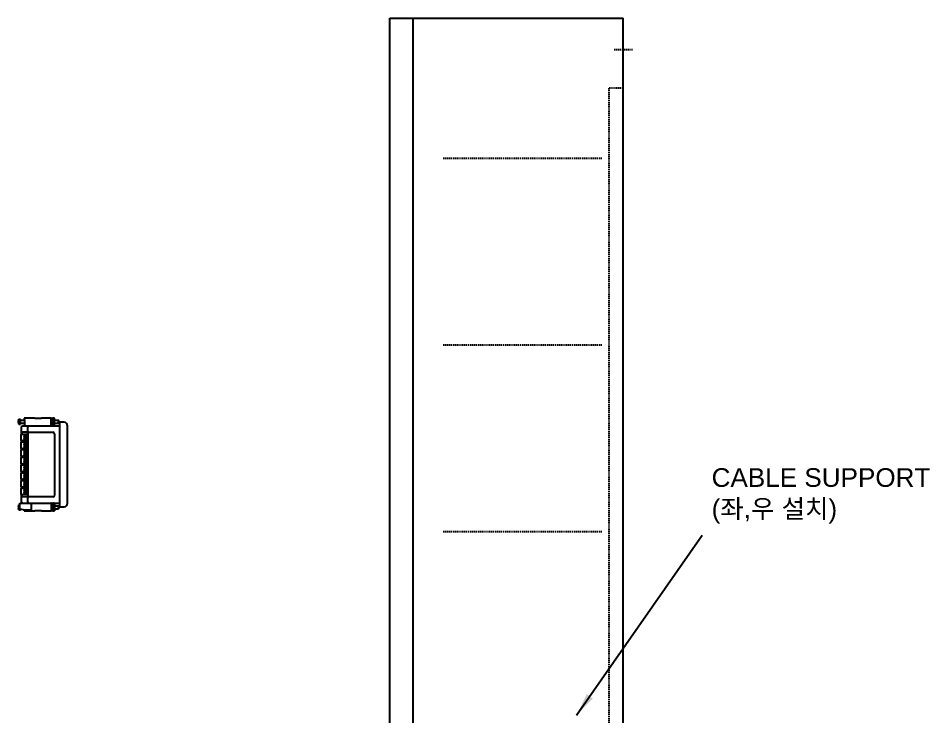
# Model space of a CAD drawing. Header units: millimetres. Extents: x 60229 to 91621, y 21923 to 36546.
# Drawn here: x 68374 to 69557, y 35640 to 36546 of the extents above; entities that cross this region are included whole.
import ezdxf

# ---------------------------------------------------------------- set-up
doc = ezdxf.new("R2010")
doc.units = ezdxf.units.MM
doc.linetypes.add('HIDDEN', pattern=[2.5, 1.5, -1])
doc.styles.add('ROMANS', font='romans.shx', dxfattribs={"bigfont": 'fhg.shx'})
doc.styles.get("Standard").update_dxf_attribs({"font": 'arial.ttf'})
doc.dimstyles.get("Standard").update_dxf_attribs({"dimtxt": 0.18, "dimasz": 0.18, "dimexe": 0.18, "dimexo": 0.0625, "dimgap": 0.09, "dimtad": 0, "dimtih": 1, "dimtoh": 1, "dimdec": 4, "dimzin": 0, "dimdsep": 46, "dimtxsty": 'Standard', "dimcen": 0.09, "dimadec": 0, "dimazin": 0, "dimtfac": 1, "dimtdec": 4, "dimtofl": 0, "dimtmove": 0, "dimatfit": 3, "dimfxl": 1, "dimtolj": 1, "dimtzin": 0, "dimarcsym": 0})

# ---------------------------------------------------------------- blocks, each defined once
blk = doc.blocks.new('DMLS')
for p, q in [((-20.1, 0), (-22.1, 0)), ((-22.1, 0), (-22.1, -2)), ((-16.1, 0), (-20.1, 0)), ((-8.6, 0), (-16.1, 0)), ((-8.6, 0), (-6.3, 0)), ((-6.3, 0), (-2.3, 0)), ((-2.3, 0), (0, 0)), ((12.5, 0), (0, 0)), ((12.9, 0), (12.5, 0)), ((12.9, 0), (14.9, 0)), ((12.9, -9.5), (12.9, 0)), ((15.6, 0), (14.9, 0)), ((14.9, -9.5), (14.9, 0)), ((16.3, 0), (15.6, 0)), ((16.9, 0), (16.3, 0)), ((16.9, -9.5), (16.9, 0)), ((-30, -3.7), (-29.9, -3.7)), ((-30, -4.8), (-29.6, -4.8)), ((-30, -5.3), (-29.1, -5.3)), ((-29.1, -5.2), (-29.1, -1.2)), ((-29.1, -1.2), (-27.1, -1.2)), ((-29.1, -6.3), (-29.1, -5.2)), ((-29.1, -7.8), (-29.1, -6.3)), ((-29.1, -7.8), (-27.1, -7.8)), ((-27.1, -7.8), (-27.1, -1.2)), ((-27.1, -2.5), (-22, -2.5)), ((-27.1, -6.5), (-21.7, -6.5)), ((-18.7, -10), (-24.1, -10)), ((-21.7, -4.5), (-21.7, -9.5)), ((-16.1, -10), (-18.7, -10)), ((23.9, -10), (-16.1, -10)), ((16.9, -2.5), (22.4, -2.5)), ((16.9, -6.5), (22.4, -6.5)), ((22.4, -6.5), (22.4, -2.5)), ((22.9, -3), (22.4, -2.5)), ((22.9, -6), (22.4, -6.5)), ((22.9, -6), (22.9, -3)), ((28.9, -5), (23.9, -5)), ((23.9, -10), (23.9, -5)), ((23.9, -110), (23.9, -10)), ((33.9, -110), (33.9, -10)), ((-26.1, -12), (-26.1, -18)), ((-26.1, -18), (-26.1, -21)), ((-26.1, -18), (-24.1, -18)), ((-24.1, -21), (-26.1, -21)), ((-26.1, -29), (-26.1, -21)), ((-18.1, -18), (-24.1, -18)), ((-18.1, -21), (-24.1, -21)), ((-21.7, -22.1), (-21.7, -22.1)), ((-21.7, -27.9), (-21.7, -22.1)), ((-21.7, -22.1), (-20.7, -22.1)), ((-20.7, -27.9), (-20.7, -22.1)), ((-20.7, -22.7), (-20.7, -23.4)), ((-20.7, -23.5), (-20.6, -23.5)), ((-20.6, -21.6), (-20.2, -21.6)), ((-20.6, -21.7), (-20.6, -21.6)), ((-20.2, -21.7), (-20.6, -21.7)), ((-20.6, -21.7), (-20.6, -22.7)), ((-20.4, -21.6), (-19.2, -21.6)), ((-20.2, -21.6), (-20.2, -21.7)), ((-20.2, -22.7), (-20.2, -24.5)), ((-19.1, -21.5), (-18.1, -21.5)), ((-19.1, -21.5), (-19.1, -28.5)), ((-18.1, -12), (-18.1, -17)), ((-18.1, -17), (-18.1, -17)), ((-18.1, -17), (-18.1, -103)), ((-16.1, -18), (-17.1, -18)), ((-17.1, -102), (-17.1, -18)), ((-16.1, -18), (14.9, -18)), ((16.9, -20), (16.9, -100)), ((-26.1, -29), (-26.1, -31)), ((-26.1, -29), (-24.1, -29)), ((-24.1, -31), (-26.1, -31)), ((-26.1, -39), (-26.1, -31)), ((-18.1, -29), (-24.1, -29)), ((-18.1, -31), (-24.1, -31)), ((-22.6, -24.5), (-22.4, -24.5)), ((-22.6, -24.5), (-22.4, -24.5)), ((-22.6, -25.5), (-22.6, -25.5)), ((-22.6, -34.5), (-22.4, -34.5)), ((-22.6, -34.5), (-22.4, -34.5)), ((-22.6, -35.5), (-22.6, -35.5)), ((-21.7, -27.9), (-21.7, -27.9)), ((-21.7, -27.9), (-20.7, -27.9)), ((-21.7, -32.1), (-21.7, -32.1)), ((-21.7, -37.9), (-21.7, -32.1)), ((-21.7, -32.1), (-20.7, -32.1)), ((-20.7, -26.5), (-20.6, -26.5)), ((-20.7, -26.6), (-20.7, -27.3)), ((-20.7, -37.9), (-20.7, -32.1)), ((-20.7, -32.7), (-20.7, -33.4)), ((-20.7, -33.5), (-20.6, -33.5)), ((-20.6, -27.4), (-20.6, -28.4)), ((-20.6, -31.6), (-20.2, -31.6)), ((-20.6, -31.7), (-20.6, -31.6)), ((-20.2, -31.7), (-20.6, -31.7)), ((-20.6, -31.7), (-20.6, -32.7)), ((-20.4, -25.5), (-20.4, -24.5)), ((-20.4, -25.5), (-20.2, -25.5)), ((-19.2, -28.4), (-20.4, -28.4)), ((-20.4, -31.6), (-19.2, -31.6)), ((-20.4, -35.5), (-20.4, -34.5)), ((-20.2, -24.5), (-20.2, -25.5)), ((-20.2, -25.5), (-20.2, -27.4)), ((-20.2, -31.6), (-20.2, -31.7)), ((-20.2, -32.7), (-20.2, -34.5)), ((-20.2, -34.5), (-20.2, -35.5)), ((-19.1, -28.5), (-19.1, -28.5)), ((-18.1, -28.5), (-19.1, -28.5)), ((-19.1, -28.5), (-18.1, -28.5)), ((-19.1, -31.5), (-18.1, -31.5)), ((-19.1, -31.5), (-19.1, -38.5)), ((-26.1, -39), (-26.1, -41)), ((-26.1, -39), (-24.1, -39)), ((-24.1, -41), (-26.1, -41)), ((-26.1, -49), (-26.1, -41)), ((-18.1, -39), (-24.1, -39)), ((-18.1, -41), (-24.1, -41)), ((-22.6, -44.5), (-22.4, -44.5)), ((-22.6, -44.5), (-22.4, -44.5)), ((-22.6, -45.5), (-22.6, -45.5)), ((-21.7, -37.9), (-21.7, -37.9)), ((-21.7, -37.9), (-20.7, -37.9)), ((-21.7, -42.1), (-21.7, -42.1)), ((-21.7, -47.9), (-21.7, -42.1)), ((-21.7, -42.1), (-20.7, -42.1)), ((-20.7, -36.5), (-20.6, -36.5)), ((-20.7, -36.6), (-20.7, -37.3)), ((-20.7, -47.9), (-20.7, -42.1)), ((-20.7, -42.7), (-20.7, -43.4)), ((-20.7, -43.5), (-20.6, -43.5)), ((-20.7, -46.5), (-20.6, -46.5)), ((-20.7, -46.6), (-20.7, -47.3)), ((-20.6, -37.4), (-20.6, -38.4)), ((-20.6, -41.6), (-20.2, -41.6)), ((-20.6, -41.7), (-20.6, -41.6)), ((-20.2, -41.7), (-20.6, -41.7)), ((-20.6, -41.7), (-20.6, -42.7)), ((-20.4, -35.5), (-20.2, -35.5)), ((-19.2, -38.4), (-20.4, -38.4)), ((-20.4, -41.6), (-19.2, -41.6)), ((-20.4, -45.5), (-20.4, -44.5)), ((-20.4, -45.5), (-20.2, -45.5)), ((-20.2, -35.5), (-20.2, -37.4)), ((-20.2, -41.6), (-20.2, -41.7)), ((-20.2, -42.7), (-20.2, -44.5)), ((-20.2, -44.5), (-20.2, -45.5)), ((-20.2, -45.5), (-20.2, -47.4)), ((-19.1, -38.5), (-19.1, -38.5)), ((-18.1, -38.5), (-19.1, -38.5)), ((-19.1, -38.5), (-18.1, -38.5)), ((-19.1, -41.5), (-18.1, -41.5)), ((-19.1, -41.5), (-19.1, -48.5)), ((-26.1, -49), (-26.1, -51)), ((-26.1, -49), (-24.1, -49)), ((-24.1, -51), (-26.1, -51)), ((-26.1, -59), (-26.1, -51)), ((-26.1, -59), (-26.1, -61)), ((-26.1, -59), (-24.1, -59)), ((-18.1, -49), (-24.1, -49)), ((-18.1, -51), (-24.1, -51)), ((-18.1, -59), (-24.1, -59)), ((-22.6, -54.5), (-22.4, -54.5)), ((-22.6, -54.5), (-22.4, -54.5)), ((-22.6, -55.5), (-22.6, -55.5)), ((-21.7, -47.9), (-21.7, -47.9)), ((-21.7, -47.9), (-20.7, -47.9)), ((-21.7, -52.1), (-21.7, -52.1)), ((-21.7, -57.9), (-21.7, -52.1)), ((-21.7, -52.1), (-20.7, -52.1)), ((-21.7, -57.9), (-21.7, -57.9)), ((-21.7, -57.9), (-20.7, -57.9)), ((-20.7, -57.9), (-20.7, -52.1)), ((-20.7, -52.7), (-20.7, -53.4)), ((-20.7, -53.5), (-20.6, -53.5)), ((-20.7, -56.5), (-20.6, -56.5)), ((-20.7, -56.6), (-20.7, -57.3)), ((-20.6, -47.4), (-20.6, -48.4)), ((-20.6, -51.6), (-20.2, -51.6)), ((-20.6, -51.7), (-20.6, -51.6)), ((-20.2, -51.7), (-20.6, -51.7)), ((-20.6, -51.7), (-20.6, -52.7)), ((-20.6, -57.4), (-20.6, -58.4)), ((-19.2, -48.4), (-20.4, -48.4)), ((-20.4, -51.6), (-19.2, -51.6)), ((-20.4, -55.5), (-20.4, -54.5)), ((-20.4, -55.5), (-20.2, -55.5)), ((-19.2, -58.4), (-20.4, -58.4)), ((-20.2, -51.6), (-20.2, -51.7)), ((-20.2, -52.7), (-20.2, -54.5)), ((-20.2, -54.5), (-20.2, -55.5)), ((-20.2, -55.5), (-20.2, -57.4)), ((-19.1, -48.5), (-19.1, -48.5)), ((-18.1, -48.5), (-19.1, -48.5)), ((-19.1, -48.5), (-18.1, -48.5)), ((-19.1, -51.5), (-18.1, -51.5)), ((-19.1, -51.5), (-19.1, -58.5)), ((-19.1, -58.5), (-19.1, -58.5)), ((-18.1, -58.5), (-19.1, -58.5)), ((-19.1, -58.5), (-18.1, -58.5)), ((-24.1, -61), (-26.1, -61)), ((-26.1, -69), (-26.1, -61)), ((-26.1, -69), (-26.1, -71)), ((-26.1, -69), (-24.1, -69)), ((-24.1, -71), (-26.1, -71)), ((-26.1, -79), (-26.1, -71)), ((-18.1, -61), (-24.1, -61)), ((-18.1, -69), (-24.1, -69)), ((-18.1, -71), (-24.1, -71)), ((-22.6, -64.5), (-22.4, -64.5)), ((-22.6, -64.5), (-22.4, -64.5)), ((-22.6, -65.5), (-22.6, -65.5)), ((-21.7, -62.1), (-21.7, -62.1)), ((-21.7, -67.9), (-21.7, -62.1)), ((-21.7, -62.1), (-20.7, -62.1)), ((-21.7, -67.9), (-21.7, -67.9)), ((-21.7, -67.9), (-20.7, -67.9)), ((-20.7, -67.9), (-20.7, -62.1)), ((-20.7, -62.7), (-20.7, -63.4)), ((-20.7, -63.5), (-20.6, -63.5)), ((-20.7, -66.5), (-20.6, -66.5)), ((-20.7, -66.6), (-20.7, -67.3)), ((-20.6, -61.6), (-20.2, -61.6)), ((-20.6, -61.7), (-20.6, -61.6)), ((-20.2, -61.7), (-20.6, -61.7)), ((-20.6, -61.7), (-20.6, -62.7)), ((-20.6, -67.4), (-20.6, -68.4)), ((-20.4, -61.6), (-19.2, -61.6)), ((-20.4, -65.5), (-20.4, -64.5)), ((-20.4, -65.5), (-20.2, -65.5)), ((-19.2, -68.4), (-20.4, -68.4)), ((-20.2, -61.6), (-20.2, -61.7)), ((-20.2, -62.7), (-20.2, -64.5)), ((-20.2, -64.5), (-20.2, -65.5)), ((-20.2, -65.5), (-20.2, -67.4)), ((-19.1, -61.5), (-18.1, -61.5)), ((-19.1, -61.5), (-19.1, -68.5)), ((-19.1, -68.5), (-19.1, -68.5)), ((-18.1, -68.5), (-19.1, -68.5)), ((-19.1, -68.5), (-18.1, -68.5)), ((-26.1, -79), (-26.1, -81)), ((-26.1, -79), (-24.1, -79)), ((-24.1, -81), (-26.1, -81)), ((-26.1, -89), (-26.1, -81)), ((-18.1, -79), (-24.1, -79)), ((-18.1, -81), (-24.1, -81)), ((-22.6, -74.5), (-22.4, -74.5)), ((-22.6, -74.5), (-22.4, -74.5)), ((-22.6, -75.5), (-22.6, -75.5)), ((-21.7, -72.1), (-21.7, -72.1)), ((-21.7, -77.9), (-21.7, -72.1)), ((-21.7, -72.1), (-20.7, -72.1)), ((-21.7, -77.9), (-21.7, -77.9)), ((-21.7, -77.9), (-20.7, -77.9)), ((-21.7, -82.1), (-21.7, -82.1)), ((-21.7, -87.9), (-21.7, -82.1)), ((-21.7, -82.1), (-20.7, -82.1)), ((-20.7, -77.9), (-20.7, -72.1)), ((-20.7, -72.7), (-20.7, -73.4)), ((-20.7, -73.5), (-20.6, -73.5)), ((-20.7, -76.5), (-20.6, -76.5)), ((-20.7, -76.6), (-20.7, -77.3)), ((-20.7, -87.9), (-20.7, -82.1)), ((-20.7, -82.7), (-20.7, -83.4)), ((-20.6, -71.6), (-20.2, -71.6)), ((-20.6, -71.7), (-20.6, -71.6)), ((-20.2, -71.7), (-20.6, -71.7)), ((-20.6, -71.7), (-20.6, -72.7)), ((-20.6, -77.4), (-20.6, -78.4)), ((-20.6, -81.6), (-20.2, -81.6)), ((-20.6, -81.7), (-20.6, -81.6)), ((-20.2, -81.7), (-20.6, -81.7)), ((-20.6, -81.7), (-20.6, -82.7)), ((-20.4, -71.6), (-19.2, -71.6)), ((-20.4, -75.5), (-20.4, -74.5)), ((-20.4, -75.5), (-20.2, -75.5)), ((-19.2, -78.4), (-20.4, -78.4)), ((-20.4, -81.6), (-19.2, -81.6)), ((-20.2, -71.6), (-20.2, -71.7)), ((-20.2, -72.7), (-20.2, -74.5)), ((-20.2, -74.5), (-20.2, -75.5)), ((-20.2, -75.5), (-20.2, -77.4)), ((-20.2, -81.6), (-20.2, -81.7)), ((-20.2, -82.7), (-20.2, -84.5)), ((-19.1, -71.5), (-18.1, -71.5)), ((-19.1, -71.5), (-19.1, -78.5)), ((-19.1, -78.5), (-19.1, -78.5)), ((-18.1, -78.5), (-19.1, -78.5)), ((-19.1, -78.5), (-18.1, -78.5)), ((-19.1, -81.5), (-18.1, -81.5)), ((-19.1, -81.5), (-19.1, -88.5)), ((-26.1, -89), (-24.1, -89)), ((-26.1, -89), (-26.1, -91)), ((-24.1, -91), (-26.1, -91)), ((-26.1, -99), (-26.1, -91)), ((-18.1, -89), (-24.1, -89)), ((-18.1, -91), (-24.1, -91)), ((-22.6, -84.5), (-22.4, -84.5)), ((-22.6, -84.5), (-22.4, -84.5)), ((-22.6, -85.5), (-22.6, -85.5)), ((-22.6, -94.5), (-22.4, -94.5)), ((-22.6, -94.5), (-22.4, -94.5)), ((-21.7, -87.9), (-21.7, -87.9)), ((-21.7, -87.9), (-20.7, -87.9)), ((-21.7, -92.1), (-21.7, -92.1)), ((-21.7, -97.9), (-21.7, -92.1)), ((-21.7, -92.1), (-20.7, -92.1)), ((-20.7, -83.5), (-20.6, -83.5)), ((-20.7, -86.5), (-20.6, -86.5)), ((-20.7, -86.6), (-20.7, -87.3)), ((-20.7, -97.9), (-20.7, -92.1)), ((-20.7, -92.7), (-20.7, -93.4)), ((-20.7, -93.5), (-20.6, -93.5)), ((-20.6, -87.4), (-20.6, -88.4)), ((-20.6, -91.6), (-20.2, -91.6)), ((-20.6, -91.7), (-20.6, -91.6)), ((-20.2, -91.7), (-20.6, -91.7)), ((-20.6, -91.7), (-20.6, -92.7)), ((-20.4, -85.5), (-20.4, -84.5)), ((-20.4, -85.5), (-20.2, -85.5)), ((-19.2, -88.4), (-20.4, -88.4)), ((-20.4, -91.6), (-19.2, -91.6)), ((-20.4, -95.5), (-20.4, -94.5)), ((-20.2, -84.5), (-20.2, -85.5)), ((-20.2, -85.5), (-20.2, -87.4)), ((-20.2, -91.6), (-20.2, -91.7)), ((-20.2, -92.7), (-20.2, -94.5)), ((-20.2, -94.5), (-20.2, -95.5)), ((-19.1, -88.5), (-19.1, -88.5)), ((-18.1, -88.5), (-19.1, -88.5)), ((-19.1, -88.5), (-18.1, -88.5)), ((-19.1, -91.5), (-18.1, -91.5)), ((-19.1, -91.5), (-19.1, -98.5)), ((-26.1, -99), (-24.1, -99)), ((-26.1, -99), (-26.1, -102)), ((-26.1, -102), (-26.1, -108)), ((-24.1, -102), (-26.1, -102)), ((-18.1, -99), (-24.1, -99)), ((-18.1, -102), (-24.1, -102)), ((-22.6, -95.5), (-22.6, -95.5)), ((-21.7, -97.9), (-21.7, -97.9)), ((-21.7, -97.9), (-20.7, -97.9)), ((-20.7, -96.5), (-20.6, -96.5)), ((-20.7, -96.6), (-20.7, -97.3)), ((-20.6, -97.4), (-20.6, -98.4)), ((-20.4, -95.5), (-20.2, -95.5)), ((-19.2, -98.4), (-20.4, -98.4)), ((-20.2, -95.5), (-20.2, -97.4)), ((-19.1, -98.5), (-19.1, -98.5)), ((-18.1, -98.5), (-19.1, -98.5)), ((-19.1, -98.5), (-18.1, -98.5)), ((-18.1, -103), (-18.1, -108)), ((-18.1, -103), (-18.1, -103)), ((-17.1, -102), (-16.1, -102)), ((14.9, -102), (-16.1, -102)), ((-30, -114.9), (-29.7, -114.9)), ((-30, -114.9), (-29.7, -114.9)), ((-30, -116.1), (-30, -116.1)), ((-29.1, -112.3), (-29.1, -112.2)), ((-29.1, -112.2), (-28.1, -112.2)), ((-29.1, -118.7), (-29.1, -112.3)), ((-28.1, -110), (-24.1, -110)), ((-28.1, -119), (-28.1, -110)), ((-27.1, -118), (-27.1, -119)), ((-23.1, -118.7), (-27.1, -118)), ((-24.1, -110), (-16.1, -110)), ((-16.1, -110), (23.9, -110)), ((-13.1, -110), (-13.1, -119)), ((12.9, -110.5), (12.9, -120)), ((14.9, -110.5), (14.9, -120)), ((16.9, -110.5), (16.9, -120)), ((16.9, -113.5), (22.4, -113.5)), ((16.9, -117.5), (22.4, -117.5)), ((22.4, -117.5), (22.4, -113.5)), ((22.9, -114), (22.4, -113.5)), ((22.9, -117), (22.4, -117.5)), ((22.9, -117), (22.9, -114)), ((23.9, -115), (23.9, -110)), ((23.9, -115), (28.9, -115)), ((-29.1, -118.8), (-29.1, -118.7)), ((-29.1, -118.8), (-28.1, -118.8)), ((-27.1, -119), (-28.1, -119)), ((-23.1, -119), (-23.1, -118.7)), ((-13.1, -119), (-23.1, -119)), ((-22.1, -120), (-22.1, -119)), ((-22.1, -120), (-20.1, -120)), ((-20.1, -120), (-16.1, -120)), ((-16.1, -120), (-8.6, -120)), ((-6.3, -120), (-8.6, -120)), ((-2.3, -120), (-6.3, -120)), ((0, -120), (-2.3, -120)), ((0, -120), (12.5, -120)), ((12.5, -120), (12.9, -120)), ((14.9, -120), (12.9, -120)), ((14.9, -120), (15.6, -120)), ((15.6, -120), (16.3, -120)), ((16.3, -120), (16.9, -120))]:
    blk.add_line(p, q)
for centre, radius, start, end in [((-24.3, -4.5), 5.78, 145.7945, 164.4599), ((-24.3, -4.5), 5.78, 195.5401, 214.2055), ((-24.1, -12), 2, 90, 180), ((-21.6, -2), 0.5, 180, 194.7436), ((-21.2, -9.5), 0.5, 180, 270), ((-16.1, -12), 2, 90, 180), ((12.4, -9.5), 0.5, 270, 0), ((15.4, -9.5), 0.5, 180, 270), ((16.4, -9.5), 0.5, 270, 0), ((28.9, -10), 5, 83.7888, 90), ((28.9, -10), 5, 0, 83.7888), ((-18, -25), 4.68, 142.3676, 173.8648), ((14.9, -20), 2, 0, 90), ((-18, -25), 4.68, 186.1352, 217.6324), ((-18, -35), 4.68, 142.3676, 173.8648), ((-18, -35), 4.68, 186.1352, 217.6324), ((-18, -45), 4.68, 142.3676, 173.8648), ((-18, -45), 4.68, 186.1352, 217.6324), ((-18, -55), 4.68, 142.3676, 173.8648), ((-18, -55), 4.68, 186.1352, 217.6324), ((-18, -65), 4.68, 142.3676, 173.8648), ((-18, -65), 4.68, 186.1352, 217.6324), ((-18, -75), 4.68, 142.3676, 173.8648), ((-18, -75), 4.68, 186.1352, 217.6324), ((-18, -85), 4.68, 142.3676, 173.8648), ((-18, -85), 4.68, 186.1352, 217.6324), ((-18, -95), 4.68, 142.3676, 173.8648), ((-18, -95), 4.68, 186.1352, 217.6324), ((14.9, -100), 2, 270, 0), ((-24.1, -108), 2, 180, 270), ((-16.1, -108), 2, 180, 270), ((12.4, -110.5), 0.5, 0, 90), ((15.4, -110.5), 0.5, 90, 180), ((16.4, -110.5), 0.5, 0, 90), ((28.9, -110), 5, 270, 276.2112), ((28.9, -110), 5, 276.2112, 0)]:
    blk.add_arc(centre, radius, start, end)
for centre, major_axis, ratio, start_param, end_param in [((-24.3, -4.3), (-5.75, 0), 0.92192, 5.927936, 6.178648), ((-24.3, -4.7), (-5.75, 0), 0.92192, 5.927936, 6.178648), ((-24.3, -3.9), (-5.75, 0), 0.38738, 0.104538, 0.588963), ((-24.3, -5.1), (-5.75, 0), 0.38738, 6.032225, 6.178648), ((-24.3, -4.3), (-5.75, 0), 0.92192, 0.104538, 0.193239), ((-24.3, -4.7), (-5.75, 0), 0.92192, 0.104538, 0.25096), ((-24.3, -5.1), (-5.75, 0), 0.38738, 0.104538, 0.588963), ((-24.3, -2.7), (-5.42, 0), 0.38738, 6.172345, 6.394026), ((-9.2, -22.7), (-11.5, 0), 0.002779, 6.239589, 6.326782), ((-9.2, -21.7), (-11.5, 0), 0.002779, 6.076887, 6.239589), ((-9.2, -21.7), (-11.5, 0), 0.002779, 0.043596, 0.206298), ((-8, -21.7), (-11.5, 0), 0.002779, 6.076887, 6.489483), ((-18, -24.5), (-4.68, 0), 0.000295, 5.956796, 6.176106), ((-18, -25), (-4.65, 0.5), 1, 6.283122, 6.283185), ((-18, -24.5), (-4.68, 0), 0.000295, 0.10708, 0.326323), ((-18, -25.5), (-4.68, 0), 0.000295, 5.956796, 6.176106), ((-18, -25), (-4.65, -0.5), 1, 0, 0.549729), ((-18, -34.5), (-4.68, 0), 0.000295, 5.956796, 6.176106), ((-18, -35), (-4.65, 0.5), 1, 6.283122, 6.283185), ((-18, -34.5), (-4.68, 0), 0.000295, 0.10708, 0.326323), ((-18, -35.5), (-4.68, 0), 0.000295, 5.956796, 6.176106), ((-18, -35), (-4.65, -0.5), 1, 0, 0.549729), ((-18, -25), (-4.43, 0.5), 1, 0, 0.224714), ((-18, -25), (-4.43, -0.5), 1, 6.170929, 6.283185), ((-18, -35), (-4.43, 0.5), 1, 0, 0.224714), ((-18, -35), (-4.43, -0.5), 1, 6.170929, 6.283185), ((-9.2, -27.3), (-11.5, 0), 0.002779, 0, 0.043596), ((-9.2, -32.7), (-11.5, 0), 0.002779, 6.239589, 6.326782), ((-9.2, -28.3), (-11.5, 0), 0.002779, 0.043596, 0.206298), ((-9.2, -31.7), (-11.5, 0), 0.002779, 6.076887, 6.239589), ((-9.2, -31.7), (-11.5, 0), 0.002779, 0.043596, 0.206298), ((-9.2, -24.5), (-11.5, 0), 0.002779, 0.206298, 0.29632), ((-9.2, -25.5), (-11.5, 0), 0.002779, 0.206298, 0.29632), ((-9.2, -34.5), (-11.5, 0), 0.002779, 0.206298, 0.29632), ((-8, -31.7), (-11.5, 0), 0.002779, 6.076887, 6.489483), ((-18, -44.5), (-4.68, 0), 0.000295, 5.956796, 6.176106), ((-18, -45), (-4.65, 0.5), 1, 6.283122, 6.283185), ((-18, -44.5), (-4.68, 0), 0.000295, 0.10708, 0.326323), ((-18, -45.5), (-4.68, 0), 0.000295, 5.956796, 6.176106), ((-18, -45), (-4.65, -0.5), 1, 0, 0.549729), ((-18, -45), (-4.43, 0.5), 1, 0, 0.224714), ((-18, -45), (-4.43, -0.5), 1, 6.170929, 6.283185), ((-9.2, -37.3), (-11.5, 0), 0.002779, 0, 0.043596), ((-9.2, -42.7), (-11.5, 0), 0.002779, 6.239589, 6.326782), ((-9.2, -38.3), (-11.5, 0), 0.002779, 0.043596, 0.206298), ((-9.2, -41.7), (-11.5, 0), 0.002779, 6.076887, 6.239589), ((-9.2, -41.7), (-11.5, 0), 0.002779, 0.043596, 0.206298), ((-9.2, -35.5), (-11.5, 0), 0.002779, 0.206298, 0.29632), ((-9.2, -44.5), (-11.5, 0), 0.002779, 0.206298, 0.29632), ((-9.2, -45.5), (-11.5, 0), 0.002779, 0.206298, 0.29632), ((-8, -41.7), (-11.5, 0), 0.002779, 6.076887, 6.489483), ((-18, -54.5), (-4.68, 0), 0.000295, 5.956796, 6.176106), ((-18, -55), (-4.65, 0.5), 1, 6.283122, 6.283185), ((-18, -54.5), (-4.68, 0), 0.000295, 0.10708, 0.326323), ((-18, -55.5), (-4.68, 0), 0.000295, 5.956796, 6.176106), ((-18, -55), (-4.65, -0.5), 1, 0, 0.549729), ((-18, -55), (-4.43, 0.5), 1, 0, 0.224714), ((-18, -55), (-4.43, -0.5), 1, 6.170929, 6.283185), ((-9.2, -47.3), (-11.5, 0), 0.002779, 0, 0.043596), ((-9.2, -52.7), (-11.5, 0), 0.002779, 6.239589, 6.326782), ((-9.2, -57.3), (-11.5, 0), 0.002779, 0, 0.043596), ((-9.2, -48.3), (-11.5, 0), 0.002779, 0.043596, 0.206298), ((-9.2, -51.7), (-11.5, 0), 0.002779, 6.076887, 6.239589), ((-9.2, -51.7), (-11.5, 0), 0.002779, 0.043596, 0.206298), ((-9.2, -58.3), (-11.5, 0), 0.002779, 0.043596, 0.206298), ((-9.2, -54.5), (-11.5, 0), 0.002779, 0.206298, 0.29632), ((-9.2, -55.5), (-11.5, 0), 0.002779, 0.206298, 0.29632), ((-8, -51.7), (-11.5, 0), 0.002779, 6.076887, 6.489483), ((-18, -64.5), (-4.68, 0), 0.000295, 5.956796, 6.176106), ((-18, -65), (-4.65, 0.5), 1, 6.283122, 6.283185), ((-18, -64.5), (-4.68, 0), 0.000295, 0.10708, 0.326323), ((-18, -65.5), (-4.68, 0), 0.000295, 5.956796, 6.176106), ((-18, -65), (-4.65, -0.5), 1, 0, 0.549729), ((-18, -65), (-4.43, 0.5), 1, 0, 0.224714), ((-18, -65), (-4.43, -0.5), 1, 6.170929, 6.283185), ((-9.2, -62.7), (-11.5, 0), 0.002779, 6.239589, 6.326782), ((-9.2, -67.3), (-11.5, 0), 0.002779, 0, 0.043596), ((-9.2, -61.7), (-11.5, 0), 0.002779, 6.076887, 6.239589), ((-9.2, -61.7), (-11.5, 0), 0.002779, 0.043596, 0.206298), ((-9.2, -68.3), (-11.5, 0), 0.002779, 0.043596, 0.206298), ((-9.2, -64.5), (-11.5, 0), 0.002779, 0.206298, 0.29632), ((-9.2, -65.5), (-11.5, 0), 0.002779, 0.206298, 0.29632), ((-8, -61.7), (-11.5, 0), 0.002779, 6.076887, 6.489483), ((-18, -74.5), (-4.68, 0), 0.000295, 5.956796, 6.176106), ((-18, -75), (-4.65, 0.5), 1, 6.283122, 6.283185), ((-18, -74.5), (-4.68, 0), 0.000295, 0.10708, 0.326323), ((-18, -75.5), (-4.68, 0), 0.000295, 5.956796, 6.176106), ((-18, -75), (-4.65, -0.5), 1, 0, 0.549729), ((-18, -75), (-4.43, 0.5), 1, 0, 0.224714), ((-18, -75), (-4.43, -0.5), 1, 6.170929, 6.283185), ((-9.2, -72.7), (-11.5, 0), 0.002779, 6.239589, 6.326782), ((-9.2, -77.3), (-11.5, 0), 0.002779, 0, 0.043596), ((-9.2, -82.7), (-11.5, 0), 0.002779, 6.239589, 6.326782), ((-9.2, -71.7), (-11.5, 0), 0.002779, 6.076887, 6.239589), ((-9.2, -71.7), (-11.5, 0), 0.002779, 0.043596, 0.206298), ((-9.2, -78.3), (-11.5, 0), 0.002779, 0.043596, 0.206298), ((-9.2, -81.7), (-11.5, 0), 0.002779, 6.076887, 6.239589), ((-9.2, -81.7), (-11.5, 0), 0.002779, 0.043596, 0.206298), ((-9.2, -74.5), (-11.5, 0), 0.002779, 0.206298, 0.29632), ((-9.2, -75.5), (-11.5, 0), 0.002779, 0.206298, 0.29632), ((-8, -71.7), (-11.5, 0), 0.002779, 6.076887, 6.489483), ((-8, -81.7), (-11.5, 0), 0.002779, 6.076887, 6.489483), ((-18, -84.5), (-4.68, 0), 0.000295, 5.956796, 6.176106), ((-18, -85), (-4.65, 0.5), 1, 6.283122, 6.283185), ((-18, -84.5), (-4.68, 0), 0.000295, 0.10708, 0.326323), ((-18, -85.5), (-4.68, 0), 0.000295, 5.956796, 6.176106), ((-18, -85), (-4.65, -0.5), 1, 0, 0.549729), ((-18, -94.5), (-4.68, 0), 0.000295, 5.956796, 6.176106), ((-18, -95), (-4.65, 0.5), 1, 6.283122, 6.283185), ((-18, -94.5), (-4.68, 0), 0.000295, 0.10708, 0.326323), ((-18, -85), (-4.43, 0.5), 1, 0, 0.224714), ((-18, -85), (-4.43, -0.5), 1, 6.170929, 6.283185), ((-18, -95), (-4.43, 0.5), 1, 0, 0.224714), ((-9.2, -87.3), (-11.5, 0), 0.002779, 0, 0.043596), ((-9.2, -92.7), (-11.5, 0), 0.002779, 6.239589, 6.326782), ((-9.2, -88.3), (-11.5, 0), 0.002779, 0.043596, 0.206298), ((-9.2, -91.7), (-11.5, 0), 0.002779, 6.076887, 6.239589), ((-9.2, -91.7), (-11.5, 0), 0.002779, 0.043596, 0.206298), ((-9.2, -84.5), (-11.5, 0), 0.002779, 0.206298, 0.29632), ((-9.2, -85.5), (-11.5, 0), 0.002779, 0.206298, 0.29632), ((-9.2, -94.5), (-11.5, 0), 0.002779, 0.206298, 0.29632), ((-8, -91.7), (-11.5, 0), 0.002779, 6.076887, 6.489483), ((-18, -95.5), (-4.68, 0), 0.000295, 5.956796, 6.176106), ((-18, -95), (-4.65, -0.5), 1, 0, 0.549729), ((-18, -95), (-4.43, -0.5), 1, 6.170929, 6.283185), ((-9.2, -97.3), (-11.5, 0), 0.002779, 0, 0.043596), ((-9.2, -98.3), (-11.5, 0), 0.002779, 0.043596, 0.206298), ((-9.2, -95.5), (-11.5, 0), 0.002779, 0.206298, 0.29632), ((-24.3, -115.5), (-5.75, 0), 0.999993, 5.694223, 6.178648), ((-24.3, -114.9), (-5.75, 0), 0.00385, 0.104538, 0.354404), ((-24.3, -115.5), (-5.75, 0), 0.999993, 6.17784, 6.178648), ((-24.3, -114.9), (-5.75, 0), 0.00385, 5.927936, 6.178648), ((-24.3, -115.5), (-5.75, 0), 0.999993, 0.104538, 0.588963), ((-24.3, -115.5), (-5.75, 0), 0.999993, 0.104538, 0.588963), ((-24.3, -116.1), (-5.75, 0), 0.00385, 5.927936, 6.178648), ((-24.3, -115.5), (-5.42, 0), 0.999993, 6.172345, 6.394026), ((-24.3, -115.5), (-5.42, 0), 0.999993, 6.281766, 6.391173)]:
    blk.add_ellipse(centre, major_axis=major_axis, ratio=ratio, start_param=start_param, end_param=end_param)
for points, knots in [([(-22, -2.1), (-22, -2.1), (-22, -2.2), (-22, -2.3), (-22, -2.4), (-21.9, -2.7), (-21.9, -2.9), (-21.8, -3.3), (-21.8, -3.5), (-21.7, -4), (-21.7, -4.2), (-21.7, -4.5), (-21.7, -4.5), (-21.7, -4.5)], [0.3944405, 0.3944405, 0.3944405, 0.3944405, 0.4718058, 0.4718058, 0.5506951, 0.5506951, 0.6295843, 0.6295843, 0.7084736, 0.7084736, 0.7842171, 0.7842171, 0.7888867, 0.7888867, 0.7888867, 0.7888867]), ([(-20.7, -23.4), (-20.7, -23.4), (-20.6, -23.4), (-20.6, -23.6), (-20.6, -23.7), (-20.6, -24), (-20.6, -24.2), (-20.5, -24.6), (-20.5, -24.8), (-20.5, -25), (-20.5, -25.2), (-20.5, -25.4), (-20.6, -25.8), (-20.6, -26), (-20.6, -26.3), (-20.6, -26.4), (-20.6, -26.6), (-20.7, -26.6), (-20.7, -26.6)], [0.7242532, 0.7242532, 0.7242532, 0.7242532, 0.7846073, 0.7846073, 0.8449613, 0.8449613, 0.9053161, 0.9053161, 0.9656709, 0.9656709, 0.9656709, 1.0260258, 1.0260258, 1.0863806, 1.0863806, 1.1467346, 1.1467346, 1.2070887, 1.2070887, 1.2070887, 1.2070887]), ([(-20.4, -21.7), (-20.4, -21.7), (-20.4, -21.7), (-20.3, -21.8), (-20.3, -21.9), (-20.2, -22), (-20.2, -22.2), (-20.2, -22.4), (-20.2, -22.5), (-20.2, -22.7)], [0.1517906, 0.1517906, 0.1517906, 0.1517906, 0.1906263, 0.1906263, 0.229462, 0.229462, 0.2671433, 0.2671433, 0.3048245, 0.3048245, 0.3048245, 0.3048245]), ([(-19.2, -21.6), (-19.2, -21.6), (-19.2, -21.7), (-19.1, -21.8), (-19.1, -21.8), (-19.1, -21.9)], [0.15179056, 0.15179056, 0.15179056, 0.15179056, 0.19062627, 0.19062627, 0.2164407, 0.2164407, 0.2164407, 0.2164407]), ([(-19.1, -21.9), (-19.1, -21.8), (-19.1, -21.8), (-19.2, -21.7), (-19.2, -21.7), (-19.2, -21.7)], [0.3932084, 0.3932084, 0.3932084, 0.3932084, 0.41902282, 0.41902282, 0.45785853, 0.45785853, 0.45785853, 0.45785853]), ([(-20.7, -33.4), (-20.7, -33.4), (-20.6, -33.4), (-20.6, -33.6), (-20.6, -33.7), (-20.6, -34), (-20.6, -34.2), (-20.5, -34.6), (-20.5, -34.8), (-20.5, -35), (-20.5, -35.2), (-20.5, -35.4), (-20.6, -35.8), (-20.6, -36), (-20.6, -36.3), (-20.6, -36.4), (-20.6, -36.6), (-20.7, -36.6), (-20.7, -36.6)], [0.7242532, 0.7242532, 0.7242532, 0.7242532, 0.7846073, 0.7846073, 0.8449613, 0.8449613, 0.9053161, 0.9053161, 0.9656709, 0.9656709, 0.9656709, 1.0260258, 1.0260258, 1.0863806, 1.0863806, 1.1467346, 1.1467346, 1.2070887, 1.2070887, 1.2070887, 1.2070887]), ([(-20.2, -27.4), (-20.2, -27.5), (-20.2, -27.6), (-20.2, -27.9), (-20.2, -28), (-20.3, -28.2), (-20.3, -28.2), (-20.4, -28.3), (-20.4, -28.4), (-20.4, -28.4)], [0.3048245, 0.3048245, 0.3048245, 0.3048245, 0.3425058, 0.3425058, 0.3801871, 0.3801871, 0.4190228, 0.4190228, 0.4578585, 0.4578585, 0.4578585, 0.4578585]), ([(-20.4, -31.7), (-20.4, -31.7), (-20.4, -31.7), (-20.3, -31.8), (-20.3, -31.9), (-20.2, -32), (-20.2, -32.2), (-20.2, -32.4), (-20.2, -32.5), (-20.2, -32.7)], [0.1517906, 0.1517906, 0.1517906, 0.1517906, 0.1906263, 0.1906263, 0.229462, 0.229462, 0.2671433, 0.2671433, 0.3048245, 0.3048245, 0.3048245, 0.3048245]), ([(-19.2, -28.4), (-19.2, -28.4), (-19.2, -28.3), (-19.1, -28.2), (-19.1, -28.2), (-19.1, -28.1)], [0.15207434, 0.15207434, 0.15207434, 0.15207434, 0.1906263, 0.1906263, 0.21644072, 0.21644072, 0.21644072, 0.21644072]), ([(-19.2, -31.6), (-19.2, -31.6), (-19.2, -31.7), (-19.1, -31.8), (-19.1, -31.8), (-19.1, -31.9)], [0.15179056, 0.15179056, 0.15179056, 0.15179056, 0.19062627, 0.19062627, 0.2164407, 0.2164407, 0.2164407, 0.2164407]), ([(-19.1, -31.9), (-19.1, -31.8), (-19.1, -31.8), (-19.2, -31.7), (-19.2, -31.7), (-19.2, -31.7)], [0.3932084, 0.3932084, 0.3932084, 0.3932084, 0.41902282, 0.41902282, 0.45785853, 0.45785853, 0.45785853, 0.45785853]), ([(-20.7, -43.4), (-20.7, -43.4), (-20.6, -43.4), (-20.6, -43.6), (-20.6, -43.7), (-20.6, -44), (-20.6, -44.2), (-20.5, -44.6), (-20.5, -44.8), (-20.5, -45), (-20.5, -45.2), (-20.5, -45.4), (-20.6, -45.8), (-20.6, -46), (-20.6, -46.3), (-20.6, -46.4), (-20.6, -46.6), (-20.7, -46.6), (-20.7, -46.6)], [0.7242532, 0.7242532, 0.7242532, 0.7242532, 0.7846073, 0.7846073, 0.8449613, 0.8449613, 0.9053161, 0.9053161, 0.9656709, 0.9656709, 0.9656709, 1.0260258, 1.0260258, 1.0863806, 1.0863806, 1.1467346, 1.1467346, 1.2070887, 1.2070887, 1.2070887, 1.2070887]), ([(-20.2, -37.4), (-20.2, -37.5), (-20.2, -37.6), (-20.2, -37.9), (-20.2, -38), (-20.3, -38.2), (-20.3, -38.2), (-20.4, -38.3), (-20.4, -38.4), (-20.4, -38.4)], [0.3048245, 0.3048245, 0.3048245, 0.3048245, 0.3425058, 0.3425058, 0.3801871, 0.3801871, 0.4190228, 0.4190228, 0.4578585, 0.4578585, 0.4578585, 0.4578585]), ([(-20.4, -41.7), (-20.4, -41.7), (-20.4, -41.7), (-20.3, -41.8), (-20.3, -41.9), (-20.2, -42), (-20.2, -42.2), (-20.2, -42.4), (-20.2, -42.5), (-20.2, -42.7)], [0.1517906, 0.1517906, 0.1517906, 0.1517906, 0.1906263, 0.1906263, 0.229462, 0.229462, 0.2671433, 0.2671433, 0.3048245, 0.3048245, 0.3048245, 0.3048245]), ([(-19.2, -38.4), (-19.2, -38.4), (-19.2, -38.3), (-19.1, -38.2), (-19.1, -38.2), (-19.1, -38.1)], [0.15207434, 0.15207434, 0.15207434, 0.15207434, 0.1906263, 0.1906263, 0.21644072, 0.21644072, 0.21644072, 0.21644072]), ([(-19.2, -41.6), (-19.2, -41.6), (-19.2, -41.7), (-19.1, -41.8), (-19.1, -41.8), (-19.1, -41.9)], [0.15179056, 0.15179056, 0.15179056, 0.15179056, 0.19062627, 0.19062627, 0.2164407, 0.2164407, 0.2164407, 0.2164407]), ([(-19.1, -41.9), (-19.1, -41.8), (-19.1, -41.8), (-19.2, -41.7), (-19.2, -41.7), (-19.2, -41.7)], [0.3932084, 0.3932084, 0.3932084, 0.3932084, 0.41902282, 0.41902282, 0.45785853, 0.45785853, 0.45785853, 0.45785853]), ([(-20.7, -53.4), (-20.7, -53.4), (-20.6, -53.4), (-20.6, -53.6), (-20.6, -53.7), (-20.6, -54), (-20.6, -54.2), (-20.5, -54.6), (-20.5, -54.8), (-20.5, -55), (-20.5, -55.2), (-20.5, -55.4), (-20.6, -55.8), (-20.6, -56), (-20.6, -56.3), (-20.6, -56.4), (-20.6, -56.6), (-20.7, -56.6), (-20.7, -56.6)], [0.7242532, 0.7242532, 0.7242532, 0.7242532, 0.7846073, 0.7846073, 0.8449613, 0.8449613, 0.9053161, 0.9053161, 0.9656709, 0.9656709, 0.9656709, 1.0260258, 1.0260258, 1.0863806, 1.0863806, 1.1467346, 1.1467346, 1.2070887, 1.2070887, 1.2070887, 1.2070887]), ([(-20.2, -47.4), (-20.2, -47.5), (-20.2, -47.6), (-20.2, -47.9), (-20.2, -48), (-20.3, -48.2), (-20.3, -48.2), (-20.4, -48.3), (-20.4, -48.4), (-20.4, -48.4)], [0.3048245, 0.3048245, 0.3048245, 0.3048245, 0.3425058, 0.3425058, 0.3801871, 0.3801871, 0.4190228, 0.4190228, 0.4578585, 0.4578585, 0.4578585, 0.4578585]), ([(-20.4, -51.7), (-20.4, -51.7), (-20.4, -51.7), (-20.3, -51.8), (-20.3, -51.9), (-20.2, -52), (-20.2, -52.2), (-20.2, -52.4), (-20.2, -52.5), (-20.2, -52.7)], [0.1517906, 0.1517906, 0.1517906, 0.1517906, 0.1906263, 0.1906263, 0.229462, 0.229462, 0.2671433, 0.2671433, 0.3048245, 0.3048245, 0.3048245, 0.3048245]), ([(-20.2, -57.4), (-20.2, -57.5), (-20.2, -57.6), (-20.2, -57.9), (-20.2, -58), (-20.3, -58.2), (-20.3, -58.2), (-20.4, -58.3), (-20.4, -58.4), (-20.4, -58.4)], [0.3048245, 0.3048245, 0.3048245, 0.3048245, 0.3425058, 0.3425058, 0.3801871, 0.3801871, 0.4190228, 0.4190228, 0.4578585, 0.4578585, 0.4578585, 0.4578585]), ([(-19.2, -48.4), (-19.2, -48.4), (-19.2, -48.3), (-19.1, -48.2), (-19.1, -48.2), (-19.1, -48.1)], [0.15207434, 0.15207434, 0.15207434, 0.15207434, 0.1906263, 0.1906263, 0.21644072, 0.21644072, 0.21644072, 0.21644072]), ([(-19.2, -51.6), (-19.2, -51.6), (-19.2, -51.7), (-19.1, -51.8), (-19.1, -51.8), (-19.1, -51.9)], [0.15179056, 0.15179056, 0.15179056, 0.15179056, 0.19062627, 0.19062627, 0.2164407, 0.2164407, 0.2164407, 0.2164407]), ([(-19.1, -51.9), (-19.1, -51.8), (-19.1, -51.8), (-19.2, -51.7), (-19.2, -51.7), (-19.2, -51.7)], [0.3932084, 0.3932084, 0.3932084, 0.3932084, 0.41902282, 0.41902282, 0.45785853, 0.45785853, 0.45785853, 0.45785853]), ([(-19.2, -58.4), (-19.2, -58.4), (-19.2, -58.3), (-19.1, -58.2), (-19.1, -58.2), (-19.1, -58.1)], [0.15207434, 0.15207434, 0.15207434, 0.15207434, 0.1906263, 0.1906263, 0.21644072, 0.21644072, 0.21644072, 0.21644072]), ([(-20.7, -63.4), (-20.7, -63.4), (-20.6, -63.4), (-20.6, -63.6), (-20.6, -63.7), (-20.6, -64), (-20.6, -64.2), (-20.5, -64.6), (-20.5, -64.8), (-20.5, -65), (-20.5, -65.2), (-20.5, -65.4), (-20.6, -65.8), (-20.6, -66), (-20.6, -66.3), (-20.6, -66.4), (-20.6, -66.6), (-20.7, -66.6), (-20.7, -66.6)], [0.7242532, 0.7242532, 0.7242532, 0.7242532, 0.7846073, 0.7846073, 0.8449613, 0.8449613, 0.9053161, 0.9053161, 0.9656709, 0.9656709, 0.9656709, 1.0260258, 1.0260258, 1.0863806, 1.0863806, 1.1467346, 1.1467346, 1.2070887, 1.2070887, 1.2070887, 1.2070887]), ([(-20.4, -61.7), (-20.4, -61.7), (-20.4, -61.7), (-20.3, -61.8), (-20.3, -61.9), (-20.2, -62), (-20.2, -62.2), (-20.2, -62.4), (-20.2, -62.5), (-20.2, -62.7)], [0.1517906, 0.1517906, 0.1517906, 0.1517906, 0.1906263, 0.1906263, 0.229462, 0.229462, 0.2671433, 0.2671433, 0.3048245, 0.3048245, 0.3048245, 0.3048245]), ([(-20.2, -67.4), (-20.2, -67.5), (-20.2, -67.6), (-20.2, -67.9), (-20.2, -68), (-20.3, -68.2), (-20.3, -68.2), (-20.4, -68.3), (-20.4, -68.4), (-20.4, -68.4)], [0.3048245, 0.3048245, 0.3048245, 0.3048245, 0.3425058, 0.3425058, 0.3801871, 0.3801871, 0.4190228, 0.4190228, 0.4578585, 0.4578585, 0.4578585, 0.4578585]), ([(-19.2, -61.6), (-19.2, -61.6), (-19.2, -61.7), (-19.1, -61.8), (-19.1, -61.8), (-19.1, -61.9)], [0.15179056, 0.15179056, 0.15179056, 0.15179056, 0.19062627, 0.19062627, 0.2164407, 0.2164407, 0.2164407, 0.2164407]), ([(-19.1, -61.9), (-19.1, -61.8), (-19.1, -61.8), (-19.2, -61.7), (-19.2, -61.7), (-19.2, -61.7)], [0.3932084, 0.3932084, 0.3932084, 0.3932084, 0.41902282, 0.41902282, 0.45785853, 0.45785853, 0.45785853, 0.45785853]), ([(-19.2, -68.4), (-19.2, -68.4), (-19.2, -68.3), (-19.1, -68.2), (-19.1, -68.2), (-19.1, -68.1)], [0.15207434, 0.15207434, 0.15207434, 0.15207434, 0.1906263, 0.1906263, 0.21644072, 0.21644072, 0.21644072, 0.21644072]), ([(-20.7, -73.4), (-20.7, -73.4), (-20.6, -73.4), (-20.6, -73.6), (-20.6, -73.7), (-20.6, -74), (-20.6, -74.2), (-20.5, -74.6), (-20.5, -74.8), (-20.5, -75), (-20.5, -75.2), (-20.5, -75.4), (-20.6, -75.8), (-20.6, -76), (-20.6, -76.3), (-20.6, -76.4), (-20.6, -76.6), (-20.7, -76.6), (-20.7, -76.6)], [0.7242532, 0.7242532, 0.7242532, 0.7242532, 0.7846073, 0.7846073, 0.8449613, 0.8449613, 0.9053161, 0.9053161, 0.9656709, 0.9656709, 0.9656709, 1.0260258, 1.0260258, 1.0863806, 1.0863806, 1.1467346, 1.1467346, 1.2070887, 1.2070887, 1.2070887, 1.2070887]), ([(-20.4, -71.7), (-20.4, -71.7), (-20.4, -71.7), (-20.3, -71.8), (-20.3, -71.9), (-20.2, -72), (-20.2, -72.2), (-20.2, -72.4), (-20.2, -72.5), (-20.2, -72.7)], [0.1517906, 0.1517906, 0.1517906, 0.1517906, 0.1906263, 0.1906263, 0.229462, 0.229462, 0.2671433, 0.2671433, 0.3048245, 0.3048245, 0.3048245, 0.3048245]), ([(-20.2, -77.4), (-20.2, -77.5), (-20.2, -77.6), (-20.2, -77.9), (-20.2, -78), (-20.3, -78.2), (-20.3, -78.2), (-20.4, -78.3), (-20.4, -78.4), (-20.4, -78.4)], [0.3048245, 0.3048245, 0.3048245, 0.3048245, 0.3425058, 0.3425058, 0.3801871, 0.3801871, 0.4190228, 0.4190228, 0.4578585, 0.4578585, 0.4578585, 0.4578585]), ([(-20.4, -81.7), (-20.4, -81.7), (-20.4, -81.7), (-20.3, -81.8), (-20.3, -81.9), (-20.2, -82), (-20.2, -82.2), (-20.2, -82.4), (-20.2, -82.5), (-20.2, -82.7)], [0.1517906, 0.1517906, 0.1517906, 0.1517906, 0.1906263, 0.1906263, 0.229462, 0.229462, 0.2671433, 0.2671433, 0.3048245, 0.3048245, 0.3048245, 0.3048245]), ([(-19.2, -71.6), (-19.2, -71.6), (-19.2, -71.7), (-19.1, -71.8), (-19.1, -71.8), (-19.1, -71.9)], [0.15179056, 0.15179056, 0.15179056, 0.15179056, 0.19062627, 0.19062627, 0.2164407, 0.2164407, 0.2164407, 0.2164407]), ([(-19.1, -71.9), (-19.1, -71.8), (-19.1, -71.8), (-19.2, -71.7), (-19.2, -71.7), (-19.2, -71.7)], [0.3932084, 0.3932084, 0.3932084, 0.3932084, 0.41902282, 0.41902282, 0.45785853, 0.45785853, 0.45785853, 0.45785853]), ([(-19.2, -78.4), (-19.2, -78.4), (-19.2, -78.3), (-19.1, -78.2), (-19.1, -78.2), (-19.1, -78.1)], [0.15207434, 0.15207434, 0.15207434, 0.15207434, 0.1906263, 0.1906263, 0.21644072, 0.21644072, 0.21644072, 0.21644072]), ([(-19.2, -81.6), (-19.2, -81.6), (-19.2, -81.7), (-19.1, -81.8), (-19.1, -81.8), (-19.1, -81.9)], [0.15179056, 0.15179056, 0.15179056, 0.15179056, 0.19062627, 0.19062627, 0.2164407, 0.2164407, 0.2164407, 0.2164407]), ([(-19.1, -81.9), (-19.1, -81.8), (-19.1, -81.8), (-19.2, -81.7), (-19.2, -81.7), (-19.2, -81.7)], [0.3932084, 0.3932084, 0.3932084, 0.3932084, 0.41902282, 0.41902282, 0.45785853, 0.45785853, 0.45785853, 0.45785853]), ([(-20.7, -83.4), (-20.7, -83.4), (-20.6, -83.4), (-20.6, -83.6), (-20.6, -83.7), (-20.6, -84), (-20.6, -84.2), (-20.5, -84.6), (-20.5, -84.8), (-20.5, -85), (-20.5, -85.2), (-20.5, -85.4), (-20.6, -85.8), (-20.6, -86), (-20.6, -86.3), (-20.6, -86.4), (-20.6, -86.6), (-20.7, -86.6), (-20.7, -86.6)], [0.7242532, 0.7242532, 0.7242532, 0.7242532, 0.7846073, 0.7846073, 0.8449613, 0.8449613, 0.9053161, 0.9053161, 0.9656709, 0.9656709, 0.9656709, 1.0260258, 1.0260258, 1.0863806, 1.0863806, 1.1467346, 1.1467346, 1.2070887, 1.2070887, 1.2070887, 1.2070887]), ([(-20.7, -93.4), (-20.7, -93.4), (-20.6, -93.4), (-20.6, -93.6), (-20.6, -93.7), (-20.6, -94), (-20.6, -94.2), (-20.5, -94.6), (-20.5, -94.8), (-20.5, -95), (-20.5, -95.2), (-20.5, -95.4), (-20.6, -95.8), (-20.6, -96), (-20.6, -96.3), (-20.6, -96.4), (-20.6, -96.6), (-20.7, -96.6), (-20.7, -96.6)], [0.7242532, 0.7242532, 0.7242532, 0.7242532, 0.7846073, 0.7846073, 0.8449613, 0.8449613, 0.9053161, 0.9053161, 0.9656709, 0.9656709, 0.9656709, 1.0260258, 1.0260258, 1.0863806, 1.0863806, 1.1467346, 1.1467346, 1.2070887, 1.2070887, 1.2070887, 1.2070887]), ([(-20.2, -87.4), (-20.2, -87.5), (-20.2, -87.6), (-20.2, -87.9), (-20.2, -88), (-20.3, -88.2), (-20.3, -88.2), (-20.4, -88.3), (-20.4, -88.4), (-20.4, -88.4)], [0.3048245, 0.3048245, 0.3048245, 0.3048245, 0.3425058, 0.3425058, 0.3801871, 0.3801871, 0.4190228, 0.4190228, 0.4578585, 0.4578585, 0.4578585, 0.4578585]), ([(-20.4, -91.7), (-20.4, -91.7), (-20.4, -91.7), (-20.3, -91.8), (-20.3, -91.9), (-20.2, -92), (-20.2, -92.2), (-20.2, -92.4), (-20.2, -92.5), (-20.2, -92.7)], [0.1517906, 0.1517906, 0.1517906, 0.1517906, 0.1906263, 0.1906263, 0.229462, 0.229462, 0.2671433, 0.2671433, 0.3048245, 0.3048245, 0.3048245, 0.3048245]), ([(-19.2, -88.4), (-19.2, -88.4), (-19.2, -88.3), (-19.1, -88.2), (-19.1, -88.2), (-19.1, -88.1)], [0.15207434, 0.15207434, 0.15207434, 0.15207434, 0.1906263, 0.1906263, 0.21644072, 0.21644072, 0.21644072, 0.21644072]), ([(-19.2, -91.6), (-19.2, -91.6), (-19.2, -91.7), (-19.1, -91.8), (-19.1, -91.8), (-19.1, -91.9)], [0.15179056, 0.15179056, 0.15179056, 0.15179056, 0.19062627, 0.19062627, 0.2164407, 0.2164407, 0.2164407, 0.2164407]), ([(-19.1, -91.9), (-19.1, -91.8), (-19.1, -91.8), (-19.2, -91.7), (-19.2, -91.7), (-19.2, -91.7)], [0.3932084, 0.3932084, 0.3932084, 0.3932084, 0.41902282, 0.41902282, 0.45785853, 0.45785853, 0.45785853, 0.45785853]), ([(-20.2, -97.4), (-20.2, -97.5), (-20.2, -97.6), (-20.2, -97.9), (-20.2, -98), (-20.3, -98.2), (-20.3, -98.2), (-20.4, -98.3), (-20.4, -98.4), (-20.4, -98.4)], [0.3048245, 0.3048245, 0.3048245, 0.3048245, 0.3425058, 0.3425058, 0.3801871, 0.3801871, 0.4190228, 0.4190228, 0.4578585, 0.4578585, 0.4578585, 0.4578585]), ([(-19.2, -98.4), (-19.2, -98.4), (-19.2, -98.3), (-19.1, -98.2), (-19.1, -98.2), (-19.1, -98.1)], [0.15207434, 0.15207434, 0.15207434, 0.15207434, 0.1906263, 0.1906263, 0.21644072, 0.21644072, 0.21644072, 0.21644072])]:
    blk.add_open_spline(points, degree=3, knots=knots)
for points in [[(-20.7, -26.6), (-20.7, -26.6), (-20.6, -26.6), (-20.6, -26.5)], [(-20.7, -36.6), (-20.7, -36.6), (-20.6, -36.6), (-20.6, -36.5)], [(-20.7, -46.6), (-20.7, -46.6), (-20.6, -46.6), (-20.6, -46.5)], [(-20.7, -56.6), (-20.7, -56.6), (-20.6, -56.6), (-20.6, -56.5)], [(-20.7, -66.6), (-20.7, -66.6), (-20.6, -66.6), (-20.6, -66.5)], [(-20.7, -76.6), (-20.7, -76.6), (-20.6, -76.6), (-20.6, -76.5)], [(-20.7, -86.6), (-20.7, -86.6), (-20.6, -86.6), (-20.6, -86.5)], [(-20.7, -96.6), (-20.7, -96.6), (-20.6, -96.6), (-20.6, -96.5)]]:
    blk.add_open_spline(points, degree=3)

msp = doc.modelspace()

# ---------------------------------------------------------------- linework, layer by layer
at = {"lineweight": -2}
for p, q in [((68856.2, 35153.2), (68856.2, 36546.4)), ((68856.2, 36546.4), (69159.1, 36546.4)), ((68856.2, 36546.4), (69159.1, 36546.4)), ((68856.2, 36364.7), (68856.2, 36546.4)), ((68886.5, 35153.2), (68886.5, 36546.4)), ((68886.5, 36364.7), (68886.5, 36546.4)), ((69159.1, 35153.2), (69159.1, 36546.4))]:
    msp.add_line(p, q, dxfattribs=at)
at = {"color": 6, "linetype": 'HIDDEN', "lineweight": -2}
msp.add_line((69171.2, 36505.5), (69146.9, 36505.5), dxfattribs=at)
at = {"color": 3, "linetype": 'HIDDEN', "lineweight": -2}
for p in [(69140.9, 35244.1), (69159.1, 36455.5)]:
    msp.add_line(p, (69140.9, 36455.5), dxfattribs=at)
at = {"color": 4, "linetype": 'HIDDEN', "lineweight": -2}
for p, q in [((68925.2, 36364.7), (69131.2, 36364.7)), ((68925.2, 36122.4), (69131.2, 36122.4)), ((68925.2, 35880.1), (69131.2, 35880.1))]:
    msp.add_line(p, q, dxfattribs=at)

# ---------------------------------------------------------------- block references
at = {"color": 3, "lineweight": -2}
msp.add_blockref('DMLS', (68403.6, 36027.1), dxfattribs=at)

# ---------------------------------------------------------------- texts
at = {"color": 7, "lineweight": -2, "insert": (69273.9, 35926.4), "char_height": 24.229, "attachment_point": 4}
msp.add_mtext('CABLE SUPPORT\\P(좌,우 설치)', dxfattribs=at)

# ---------------------------------------------------------------- leaders
at = {"color": 3, "lineweight": -2}
msp.add_leader([(69098.5, 35641.7), (69261.8, 35875.6)], dimstyle='Standard', override={"dimscale": 10, "dimtxt": 2, "dimasz": 3, "dimexe": 2, "dimexo": 1, "dimgap": 1, "dimtad": 1, "dimtih": 0, "dimtoh": 0, "dimdec": 0, "dimtxsty": 'ROMANS', "dimcen": 0, "dimclrd": 3, "dimclre": 3, "dimclrt": 7, "dimtfac": 0.5, "dimtdec": 0, "dimtix": 1, "dimtofl": 1}, dxfattribs=at)

doc.saveas('drawing.dxf')
